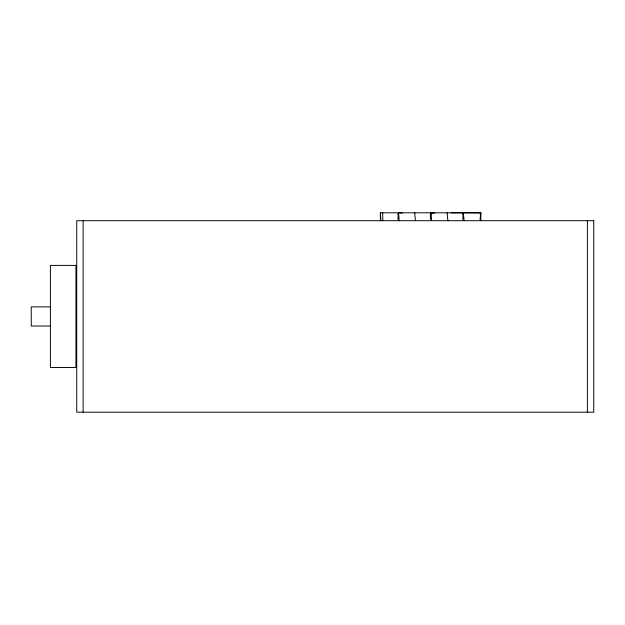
<?xml version="1.0" encoding="UTF-8"?>
<svg xmlns="http://www.w3.org/2000/svg" width="625" height="625" viewBox="0 0 625 625"><rect width="100%" height="100%" fill="white"/><g stroke="black" fill="none" stroke-linecap="round" stroke-linejoin="round"><path stroke-width="0.94" d="M397.867 219.555L398.5 212.805L402.203 213.008M430.297 219.555L430.922 212.805L433.305 212.812M462.719 219.555L463.352 212.805L462.695 214.578M480.031 219.555L480.836 212.805L380.375 212.805L380.375 220.555M397.844 214.578L398.5 212.805L399.203 220.562M430.266 214.578L430.922 212.805L434.625 213.008M480.055 214.461L480.836 212.805L451.164 212.812M50.398 306.875L31.25 306.875L31.25 326.023L50.398 326.023M463.352 212.805L464.055 220.562M447.141 212.805L447.844 220.562M430.922 212.805L431.633 220.562M414.711 212.805L415.422 220.562M380.375 212.805L380.867 220.5M382.672 212.805L382.812 220.5M587.367 220.711L587.367 412.195M480.836 212.805L480.836 220.555M83.117 220.711L83.117 412.195M593.75 220.711L76.734 220.711L76.734 412.195L593.75 412.195L593.75 220.711M75.93 265.391L50.398 265.391L50.398 367.516L75.93 367.516L75.93 265.391"/></g></svg>
